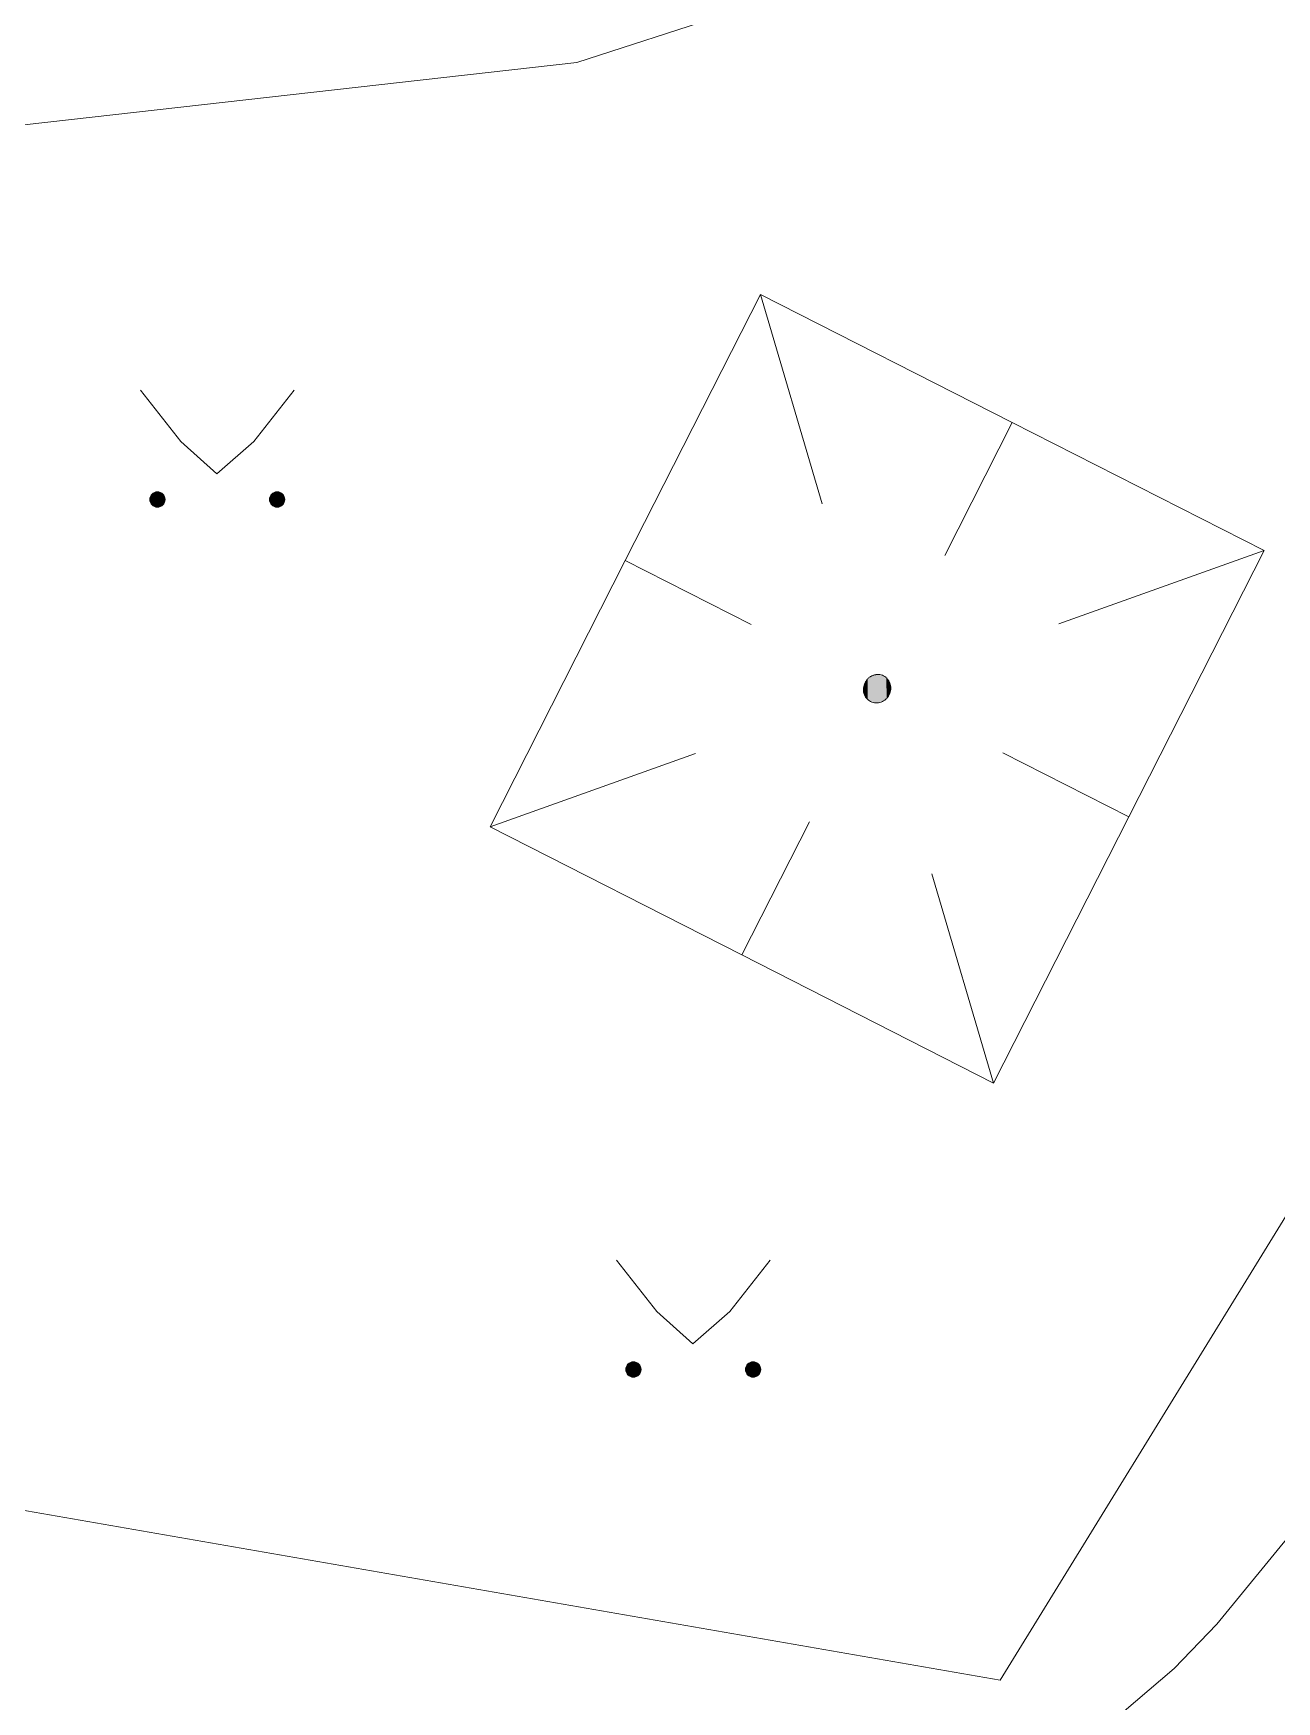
# Model space of a CAD drawing. Extents: x 1000 to 4000, y -5000 to -1000.
# Drawn here: x 1570.06 to 1585.86, y -4606.14 to -4584.94 of the extents above; entities that cross this region are included whole.
import ezdxf

# ---------------------------------------------------------------- set-up
doc = ezdxf.new("R2010")
doc.units = 0
doc.header["$MEASUREMENT"] = 0
for name, color, linetype in [('СЛОЙ_11', 7, 'CONTINUOUS'), ('СЛОЙ_24', 7, 'CONTINUOUS'), ('СЛОЙ_41', 7, 'CONTINUOUS'), ('СЛОЙ_50', 7, 'CONTINUOUS'), ('СЛОЙ_7', 7, 'CONTINUOUS')]:
    doc.layers.add(name, color=color, linetype=linetype)

msp = doc.modelspace()

# ---------------------------------------------------------------- linework, layer by layer
at = {"layer": 'СЛОЙ_11', "color": 253, "linetype": 'Continuous', "lineweight": 0}
for points in [[(1582.345, -4605.868), (1609.258, -4562.168)], [(1564.999, -4602.85), (1582.345, -4605.868)]]:
    msp.add_lwpolyline(points, dxfattribs=at)
at = {"layer": 'СЛОЙ_24', "color": 253, "linetype": 'Continuous', "lineweight": 0}
msp.add_lwpolyline([(1540.448, -4595.008), (1544.02, -4596.815), (1549.197, -4589.187), (1556.822, -4586.838), (1566.294, -4586.517), (1576.968, -4585.313), (1588.124, -4581.7), (1590.372, -4580.175), (1592.378, -4577.846), (1592.539, -4575.999), (1591.289, -4572.94), (1577.771, -4553.075)], dxfattribs=at)
at = {"layer": 'СЛОЙ_41', "color": 253, "linetype": 'Continuous', "lineweight": 0}
for p, q in [((1571.423, -4589.478), (1571.933, -4590.128)), ((1573.373, -4589.478), (1572.863, -4590.128)), ((1571.933, -4590.128), (1572.393, -4590.538)), ((1572.863, -4590.128), (1572.393, -4590.538)), ((1577.472, -4600.532), (1577.982, -4601.182)), ((1579.422, -4600.532), (1578.912, -4601.182)), ((1577.982, -4601.182), (1578.442, -4601.592)), ((1578.912, -4601.182), (1578.442, -4601.592))]:
    msp.add_line(p, q, dxfattribs=at)
for centre in [(1571.637, -4590.866), (1573.158, -4590.866), (1577.686, -4601.92), (1579.207, -4601.92)]:
    msp.add_circle(centre, 0.0976, dxfattribs=at)
for points in [[(1571.541, -4590.885), (1571.539, -4590.866), (1571.541, -4590.847)], [(1571.546, -4590.903), (1571.541, -4590.847), (1571.546, -4590.829)], [(1571.541, -4590.885), (1571.541, -4590.847), (1571.546, -4590.903)], [(1571.555, -4590.92), (1571.546, -4590.829), (1571.555, -4590.812)], [(1571.546, -4590.903), (1571.546, -4590.829), (1571.555, -4590.92)], [(1571.568, -4590.935), (1571.555, -4590.812), (1571.568, -4590.797)], [(1571.555, -4590.92), (1571.555, -4590.812), (1571.568, -4590.935)], [(1571.582, -4590.947), (1571.568, -4590.797), (1571.582, -4590.785)], [(1571.568, -4590.935), (1571.568, -4590.797), (1571.582, -4590.947)], [(1571.599, -4590.956), (1571.582, -4590.785), (1571.599, -4590.776)], [(1571.582, -4590.947), (1571.582, -4590.785), (1571.599, -4590.956)], [(1571.618, -4590.962), (1571.599, -4590.776), (1571.618, -4590.77)], [(1571.599, -4590.956), (1571.599, -4590.776), (1571.618, -4590.962)], [(1571.637, -4590.964), (1571.618, -4590.77), (1571.637, -4590.768)], [(1571.618, -4590.962), (1571.618, -4590.77), (1571.637, -4590.964)], [(1573.062, -4590.885), (1573.06, -4590.866), (1573.062, -4590.847)], [(1573.067, -4590.903), (1573.062, -4590.847), (1573.067, -4590.829)], [(1573.062, -4590.885), (1573.062, -4590.847), (1573.067, -4590.903)], [(1573.076, -4590.92), (1573.067, -4590.829), (1573.076, -4590.812)], [(1573.067, -4590.903), (1573.067, -4590.829), (1573.076, -4590.92)], [(1573.089, -4590.935), (1573.076, -4590.812), (1573.089, -4590.797)], [(1573.076, -4590.92), (1573.076, -4590.812), (1573.089, -4590.935)], [(1573.103, -4590.947), (1573.089, -4590.797), (1573.103, -4590.785)], [(1573.089, -4590.935), (1573.089, -4590.797), (1573.103, -4590.947)], [(1573.12, -4590.956), (1573.103, -4590.785), (1573.12, -4590.776)], [(1573.103, -4590.947), (1573.103, -4590.785), (1573.12, -4590.956)], [(1573.139, -4590.962), (1573.12, -4590.776), (1573.139, -4590.77)], [(1573.12, -4590.956), (1573.12, -4590.776), (1573.139, -4590.962)], [(1573.158, -4590.964), (1573.139, -4590.77), (1573.158, -4590.768)], [(1573.139, -4590.962), (1573.139, -4590.77), (1573.158, -4590.964)], [(1577.59, -4601.939), (1577.588, -4601.92), (1577.59, -4601.901)], [(1577.595, -4601.957), (1577.59, -4601.901), (1577.595, -4601.883)], [(1577.59, -4601.939), (1577.59, -4601.901), (1577.595, -4601.957)], [(1577.604, -4601.974), (1577.595, -4601.883), (1577.604, -4601.866)], [(1577.595, -4601.957), (1577.595, -4601.883), (1577.604, -4601.974)], [(1577.617, -4601.989), (1577.604, -4601.866), (1577.617, -4601.851)], [(1577.604, -4601.974), (1577.604, -4601.866), (1577.617, -4601.989)], [(1577.631, -4602.001), (1577.617, -4601.851), (1577.631, -4601.839)], [(1577.617, -4601.989), (1577.617, -4601.851), (1577.631, -4602.001)], [(1577.648, -4602.01), (1577.631, -4601.839), (1577.648, -4601.83)], [(1577.631, -4602.001), (1577.631, -4601.839), (1577.648, -4602.01)], [(1577.667, -4602.016), (1577.648, -4601.83), (1577.667, -4601.824)], [(1577.648, -4602.01), (1577.648, -4601.83), (1577.667, -4602.016)], [(1577.686, -4602.018), (1577.667, -4601.824), (1577.686, -4601.822)], [(1577.667, -4602.016), (1577.667, -4601.824), (1577.686, -4602.018)], [(1579.111, -4601.939), (1579.109, -4601.92), (1579.111, -4601.901)], [(1579.116, -4601.957), (1579.111, -4601.901), (1579.116, -4601.883)], [(1579.111, -4601.939), (1579.111, -4601.901), (1579.116, -4601.957)], [(1579.125, -4601.974), (1579.116, -4601.883), (1579.125, -4601.866)], [(1579.116, -4601.957), (1579.116, -4601.883), (1579.125, -4601.974)], [(1579.138, -4601.989), (1579.125, -4601.866), (1579.138, -4601.851)], [(1579.125, -4601.974), (1579.125, -4601.866), (1579.138, -4601.989)], [(1579.152, -4602.001), (1579.138, -4601.851), (1579.152, -4601.839)], [(1579.138, -4601.989), (1579.138, -4601.851), (1579.152, -4602.001)], [(1579.169, -4602.01), (1579.152, -4601.839), (1579.169, -4601.83)], [(1579.152, -4602.001), (1579.152, -4601.839), (1579.169, -4602.01)], [(1579.188, -4602.016), (1579.169, -4601.83), (1579.188, -4601.824)], [(1579.169, -4602.01), (1579.169, -4601.83), (1579.188, -4602.016)], [(1579.207, -4602.018), (1579.188, -4601.824), (1579.207, -4601.822)], [(1579.188, -4602.016), (1579.188, -4601.824), (1579.207, -4602.018)]]:
    msp.add_solid(points, dxfattribs=at)
at = {"layer": 'СЛОЙ_41', "color": 253, "linetype": 'Continuous', "lineweight": 0, "extrusion": (0, 0, -1)}
for points in [[(-1571.637, -4590.964), (-1571.637, -4590.768), (-1571.656, -4590.962)], [(-1571.656, -4590.962), (-1571.637, -4590.768), (-1571.656, -4590.77)], [(-1571.656, -4590.962), (-1571.656, -4590.77), (-1571.674, -4590.956)], [(-1571.674, -4590.956), (-1571.656, -4590.77), (-1571.674, -4590.776)], [(-1571.674, -4590.956), (-1571.674, -4590.776), (-1571.691, -4590.947)], [(-1571.691, -4590.947), (-1571.674, -4590.776), (-1571.691, -4590.785)], [(-1571.691, -4590.947), (-1571.691, -4590.785), (-1571.706, -4590.935)], [(-1571.706, -4590.935), (-1571.691, -4590.785), (-1571.706, -4590.797)], [(-1571.706, -4590.935), (-1571.706, -4590.797), (-1571.718, -4590.92)], [(-1571.718, -4590.92), (-1571.706, -4590.797), (-1571.718, -4590.812)], [(-1571.718, -4590.92), (-1571.718, -4590.812), (-1571.727, -4590.903)], [(-1571.727, -4590.903), (-1571.718, -4590.812), (-1571.727, -4590.829)], [(-1571.727, -4590.903), (-1571.727, -4590.829), (-1571.732, -4590.885)], [(-1571.732, -4590.885), (-1571.727, -4590.829), (-1571.732, -4590.847)], [(-1571.732, -4590.885), (-1571.732, -4590.847), (-1571.734, -4590.866)], [(-1573.158, -4590.964), (-1573.158, -4590.768), (-1573.177, -4590.962)], [(-1573.177, -4590.962), (-1573.158, -4590.768), (-1573.177, -4590.77)], [(-1573.177, -4590.962), (-1573.177, -4590.77), (-1573.195, -4590.956)], [(-1573.195, -4590.956), (-1573.177, -4590.77), (-1573.195, -4590.776)], [(-1573.195, -4590.956), (-1573.195, -4590.776), (-1573.212, -4590.947)], [(-1573.212, -4590.947), (-1573.195, -4590.776), (-1573.212, -4590.785)], [(-1573.212, -4590.947), (-1573.212, -4590.785), (-1573.227, -4590.935)], [(-1573.227, -4590.935), (-1573.212, -4590.785), (-1573.227, -4590.797)], [(-1573.227, -4590.935), (-1573.227, -4590.797), (-1573.239, -4590.92)], [(-1573.239, -4590.92), (-1573.227, -4590.797), (-1573.239, -4590.812)], [(-1573.239, -4590.92), (-1573.239, -4590.812), (-1573.248, -4590.903)], [(-1573.248, -4590.903), (-1573.239, -4590.812), (-1573.248, -4590.829)], [(-1573.248, -4590.903), (-1573.248, -4590.829), (-1573.253, -4590.885)], [(-1573.253, -4590.885), (-1573.248, -4590.829), (-1573.253, -4590.847)], [(-1573.253, -4590.885), (-1573.253, -4590.847), (-1573.255, -4590.866)], [(-1577.686, -4602.018), (-1577.686, -4601.822), (-1577.705, -4602.016)], [(-1577.705, -4602.016), (-1577.686, -4601.822), (-1577.705, -4601.824)], [(-1577.705, -4602.016), (-1577.705, -4601.824), (-1577.723, -4602.01)], [(-1577.723, -4602.01), (-1577.705, -4601.824), (-1577.723, -4601.83)], [(-1577.723, -4602.01), (-1577.723, -4601.83), (-1577.74, -4602.001)], [(-1577.74, -4602.001), (-1577.723, -4601.83), (-1577.74, -4601.839)], [(-1577.74, -4602.001), (-1577.74, -4601.839), (-1577.755, -4601.989)], [(-1577.755, -4601.989), (-1577.74, -4601.839), (-1577.755, -4601.851)], [(-1577.755, -4601.989), (-1577.755, -4601.851), (-1577.767, -4601.974)], [(-1577.767, -4601.974), (-1577.755, -4601.851), (-1577.767, -4601.866)], [(-1577.767, -4601.974), (-1577.767, -4601.866), (-1577.776, -4601.957)], [(-1577.776, -4601.957), (-1577.767, -4601.866), (-1577.776, -4601.883)], [(-1577.776, -4601.957), (-1577.776, -4601.883), (-1577.781, -4601.939)], [(-1577.781, -4601.939), (-1577.776, -4601.883), (-1577.781, -4601.901)], [(-1577.781, -4601.939), (-1577.781, -4601.901), (-1577.783, -4601.92)], [(-1579.207, -4602.018), (-1579.207, -4601.822), (-1579.226, -4602.016)], [(-1579.226, -4602.016), (-1579.207, -4601.822), (-1579.226, -4601.824)], [(-1579.226, -4602.016), (-1579.226, -4601.824), (-1579.244, -4602.01)], [(-1579.244, -4602.01), (-1579.226, -4601.824), (-1579.244, -4601.83)], [(-1579.244, -4602.01), (-1579.244, -4601.83), (-1579.261, -4602.001)], [(-1579.261, -4602.001), (-1579.244, -4601.83), (-1579.261, -4601.839)], [(-1579.261, -4602.001), (-1579.261, -4601.839), (-1579.276, -4601.989)], [(-1579.276, -4601.989), (-1579.261, -4601.839), (-1579.276, -4601.851)], [(-1579.276, -4601.989), (-1579.276, -4601.851), (-1579.288, -4601.974)], [(-1579.288, -4601.974), (-1579.276, -4601.851), (-1579.288, -4601.866)], [(-1579.288, -4601.974), (-1579.288, -4601.866), (-1579.297, -4601.957)], [(-1579.297, -4601.957), (-1579.288, -4601.866), (-1579.297, -4601.883)], [(-1579.297, -4601.957), (-1579.297, -4601.883), (-1579.302, -4601.939)], [(-1579.302, -4601.939), (-1579.297, -4601.883), (-1579.302, -4601.901)], [(-1579.302, -4601.939), (-1579.302, -4601.901), (-1579.304, -4601.92)]]:
    msp.add_solid(points, dxfattribs=at)
at = {"layer": 'СЛОЙ_50', "color": 253, "linetype": 'Continuous', "lineweight": 0}
msp.add_lwpolyline([(1594.054, -4591.483), (1590.621, -4596.9), (1588.848, -4599.733), (1587.068, -4602.565), (1586.118, -4603.914), (1585.1, -4605.154), (1584.56, -4605.719), (1583.403, -4606.706), (1582.782, -4607.116), (1581.79, -4607.61), (1580.727, -4607.95), (1579.982, -4608.103), (1578.429, -4608.285), (1576.823, -4608.366), (1574.67, -4608.465), (1573.615, -4608.566), (1572.092, -4608.851), (1571.368, -4609.077), (1570.659, -4609.376), (1569.328, -4610.166), (1568.096, -4611.173), (1567.317, -4611.94), (1566.694, -4612.652)], dxfattribs=at)
at = {"layer": 'СЛОЙ_7', "color": 253, "linetype": 'Continuous', "lineweight": 0}
for p, q in [((1579.301, -4588.261), (1577.582, -4591.643)), ((1579.301, -4588.261), (1580.087, -4590.919)), ((1579.301, -4588.261), (1582.501, -4589.888)), ((1582.501, -4589.888), (1581.643, -4591.579)), ((1582.501, -4589.888), (1585.703, -4591.516)), ((1585.703, -4591.516), (1583.092, -4592.447)), ((1585.703, -4591.516), (1583.984, -4594.898)), ((1577.582, -4591.643), (1575.864, -4595.025)), ((1577.582, -4591.643), (1579.182, -4592.456)), ((1580.866, -4593.107), (1580.866, -4593.107)), ((1575.864, -4595.025), (1578.473, -4594.094)), ((1583.984, -4594.898), (1582.383, -4594.083)), ((1579.064, -4596.653), (1579.924, -4594.961)), ((1583.984, -4594.898), (1582.264, -4598.28)), ((1575.864, -4595.025), (1579.064, -4596.653)), ((1582.264, -4598.28), (1581.478, -4595.622)), ((1579.064, -4596.653), (1582.264, -4598.28))]:
    msp.add_line(p, q, dxfattribs=at)
for centre, radius, start, end in [((1580.799, -4593.278), 0.19, 163.6972, 174.4424), ((1580.795, -4593.278), 0.186, 174.4341, 185.3366), ((1580.801, -4593.279), 0.192, 153.0453, 163.7073), ((1580.801, -4593.279), 0.192, 142.394, 153.0559), ((1580.799, -4593.278), 0.19, 131.6588, 142.4041), ((1580.796, -4593.274), 0.186, 120.7647, 131.6671), ((1580.794, -4593.27), 0.181, 109.655, 120.77), ((1580.792, -4593.265), 0.175, 98.3019, 109.6563), ((1580.791, -4593.259), 0.17, 86.7135, 98.2983), ((1580.791, -4593.255), 0.166, 74.9378, 86.7052), ((1580.792, -4593.253), 0.164, 63.0572, 74.9259), ((1580.792, -4593.253), 0.164, 51.1753, 63.0441), ((1580.79, -4593.255), 0.166, 39.396, 51.1635), ((1580.787, -4593.258), 0.17, 27.8029, 39.3877), ((1580.783, -4593.26), 0.175, 16.445, 27.7994), ((1580.777, -4593.262), 0.181, 5.3313, 16.4463), ((1580.768, -4593.262), 0.19, 343.6972, 354.4424), ((1580.772, -4593.262), 0.186, 354.4341, 5.3366), ((1580.789, -4593.279), 0.181, 185.3313, 196.4463), ((1580.784, -4593.28), 0.175, 196.445, 207.7994), ((1580.779, -4593.283), 0.17, 207.8029, 219.3877), ((1580.776, -4593.285), 0.166, 219.396, 231.1635), ((1580.775, -4593.287), 0.164, 231.1753, 243.0441), ((1580.775, -4593.287), 0.164, 243.0572, 254.9259), ((1580.775, -4593.285), 0.166, 254.9378, 266.7052), ((1580.775, -4593.281), 0.17, 266.7135, 278.2983), ((1580.775, -4593.276), 0.175, 278.3019, 289.6563), ((1580.773, -4593.27), 0.181, 289.655, 300.77), ((1580.77, -4593.266), 0.186, 300.7647, 311.6671), ((1580.767, -4593.263), 0.19, 311.6588, 322.4041), ((1580.766, -4593.261), 0.192, 322.394, 333.0559), ((1580.766, -4593.261), 0.192, 333.0453, 343.7073)]:
    msp.add_arc(centre, radius, start, end, dxfattribs=at)
for points in [[(1580.61, -4593.297), (1580.609, -4593.261), (1580.61, -4593.259)], [(1580.609, -4593.295), (1580.609, -4593.264), (1580.609, -4593.261)], [(1580.609, -4593.295), (1580.609, -4593.261), (1580.61, -4593.297)], [(1580.609, -4593.293), (1580.609, -4593.265), (1580.609, -4593.264)], [(1580.609, -4593.293), (1580.609, -4593.264), (1580.609, -4593.295)], [(1580.609, -4593.29), (1580.609, -4593.268), (1580.609, -4593.265)], [(1580.609, -4593.29), (1580.609, -4593.265), (1580.609, -4593.293)], [(1580.609, -4593.288), (1580.609, -4593.27), (1580.609, -4593.268)], [(1580.609, -4593.288), (1580.609, -4593.268), (1580.609, -4593.29)], [(1580.609, -4593.286), (1580.609, -4593.273), (1580.609, -4593.27)], [(1580.609, -4593.286), (1580.609, -4593.27), (1580.609, -4593.288)], [(1580.609, -4593.284), (1580.609, -4593.274), (1580.609, -4593.273)], [(1580.609, -4593.284), (1580.609, -4593.273), (1580.609, -4593.286)], [(1580.609, -4593.281), (1580.609, -4593.279), (1580.609, -4593.274)], [(1580.609, -4593.281), (1580.609, -4593.274), (1580.609, -4593.284)], [(1580.611, -4593.306), (1580.61, -4593.252), (1580.611, -4593.25)], [(1580.61, -4593.304), (1580.61, -4593.254), (1580.61, -4593.252)], [(1580.61, -4593.304), (1580.61, -4593.252), (1580.611, -4593.306)], [(1580.61, -4593.302), (1580.61, -4593.256), (1580.61, -4593.254)], [(1580.61, -4593.302), (1580.61, -4593.254), (1580.61, -4593.304)], [(1580.61, -4593.3), (1580.61, -4593.259), (1580.61, -4593.256)], [(1580.61, -4593.3), (1580.61, -4593.256), (1580.61, -4593.302)], [(1580.61, -4593.297), (1580.61, -4593.259), (1580.61, -4593.3)], [(1580.612, -4593.313), (1580.611, -4593.245), (1580.612, -4593.243)], [(1580.611, -4593.311), (1580.611, -4593.247), (1580.611, -4593.245)], [(1580.611, -4593.311), (1580.611, -4593.245), (1580.612, -4593.313)], [(1580.611, -4593.309), (1580.611, -4593.25), (1580.611, -4593.247)], [(1580.611, -4593.309), (1580.611, -4593.247), (1580.611, -4593.311)], [(1580.611, -4593.306), (1580.611, -4593.25), (1580.611, -4593.309)], [(1580.613, -4593.317), (1580.612, -4593.241), (1580.613, -4593.238)], [(1580.612, -4593.315), (1580.612, -4593.243), (1580.612, -4593.241)], [(1580.612, -4593.315), (1580.612, -4593.241), (1580.613, -4593.317)], [(1580.612, -4593.313), (1580.612, -4593.243), (1580.612, -4593.315)], [(1580.614, -4593.322), (1580.613, -4593.236), (1580.614, -4593.234)], [(1580.613, -4593.319), (1580.613, -4593.238), (1580.613, -4593.236)], [(1580.613, -4593.319), (1580.613, -4593.236), (1580.614, -4593.322)], [(1580.613, -4593.317), (1580.613, -4593.238), (1580.613, -4593.319)], [(1580.615, -4593.326), (1580.614, -4593.232), (1580.615, -4593.229)], [(1580.614, -4593.324), (1580.614, -4593.234), (1580.614, -4593.232)], [(1580.614, -4593.324), (1580.614, -4593.232), (1580.615, -4593.326)], [(1580.614, -4593.322), (1580.614, -4593.234), (1580.614, -4593.324)], [(1580.616, -4593.33), (1580.615, -4593.227), (1580.616, -4593.225)], [(1580.615, -4593.328), (1580.615, -4593.229), (1580.615, -4593.227)], [(1580.615, -4593.328), (1580.615, -4593.227), (1580.616, -4593.33)], [(1580.615, -4593.326), (1580.615, -4593.229), (1580.615, -4593.328)], [(1580.617, -4593.332), (1580.616, -4593.225), (1580.617, -4593.223)], [(1580.616, -4593.33), (1580.616, -4593.225), (1580.617, -4593.332)], [(1580.618, -4593.335), (1580.617, -4593.223), (1580.618, -4593.221)], [(1580.617, -4593.332), (1580.617, -4593.223), (1580.618, -4593.335)], [(1580.619, -4593.339), (1580.618, -4593.219), (1580.619, -4593.216)], [(1580.618, -4593.337), (1580.618, -4593.221), (1580.618, -4593.219)], [(1580.618, -4593.337), (1580.618, -4593.219), (1580.619, -4593.339)], [(1580.618, -4593.335), (1580.618, -4593.221), (1580.618, -4593.337)], [(1580.62, -4593.341), (1580.619, -4593.216), (1580.62, -4593.214)], [(1580.619, -4593.339), (1580.619, -4593.216), (1580.62, -4593.341)], [(1580.621, -4593.343), (1580.62, -4593.214), (1580.621, -4593.212)], [(1580.62, -4593.341), (1580.62, -4593.214), (1580.621, -4593.343)], [(1580.622, -4593.347), (1580.621, -4593.21), (1580.622, -4593.208)], [(1580.621, -4593.345), (1580.621, -4593.212), (1580.621, -4593.21)], [(1580.621, -4593.345), (1580.621, -4593.21), (1580.622, -4593.347)], [(1580.621, -4593.343), (1580.621, -4593.212), (1580.621, -4593.345)], [(1580.623, -4593.349), (1580.622, -4593.208), (1580.623, -4593.206)], [(1580.622, -4593.347), (1580.622, -4593.208), (1580.623, -4593.349)], [(1580.624, -4593.351), (1580.623, -4593.206), (1580.624, -4593.203)], [(1580.623, -4593.349), (1580.623, -4593.206), (1580.624, -4593.351)], [(1580.625, -4593.353), (1580.624, -4593.203), (1580.625, -4593.201)], [(1580.624, -4593.351), (1580.624, -4593.203), (1580.625, -4593.353)], [(1580.626, -4593.355), (1580.625, -4593.201), (1580.626, -4593.199)], [(1580.625, -4593.353), (1580.625, -4593.201), (1580.626, -4593.355)], [(1580.627, -4593.357), (1580.626, -4593.199), (1580.627, -4593.197)], [(1580.626, -4593.355), (1580.626, -4593.199), (1580.627, -4593.357)], [(1580.628, -4593.359), (1580.627, -4593.197), (1580.628, -4593.195)], [(1580.627, -4593.357), (1580.627, -4593.197), (1580.628, -4593.359)], [(1580.629, -4593.361), (1580.628, -4593.195), (1580.629, -4593.193)], [(1580.628, -4593.359), (1580.628, -4593.195), (1580.629, -4593.361)], [(1580.63, -4593.363), (1580.629, -4593.193), (1580.63, -4593.191)], [(1580.629, -4593.361), (1580.629, -4593.193), (1580.63, -4593.363)], [(1580.631, -4593.365), (1580.63, -4593.191), (1580.631, -4593.189)], [(1580.63, -4593.363), (1580.63, -4593.191), (1580.631, -4593.365)], [(1580.632, -4593.367), (1580.631, -4593.189), (1580.632, -4593.187)], [(1580.631, -4593.365), (1580.631, -4593.189), (1580.632, -4593.367)], [(1580.633, -4593.369), (1580.632, -4593.187), (1580.633, -4593.185)], [(1580.632, -4593.367), (1580.632, -4593.187), (1580.633, -4593.369)], [(1580.634, -4593.371), (1580.633, -4593.185), (1580.634, -4593.183)], [(1580.633, -4593.369), (1580.633, -4593.185), (1580.634, -4593.371)], [(1580.635, -4593.373), (1580.634, -4593.183), (1580.635, -4593.181)], [(1580.634, -4593.371), (1580.634, -4593.183), (1580.635, -4593.373)], [(1580.637, -4593.375), (1580.635, -4593.181), (1580.637, -4593.179)], [(1580.635, -4593.373), (1580.635, -4593.181), (1580.637, -4593.375)], [(1580.638, -4593.376), (1580.637, -4593.179), (1580.638, -4593.177)], [(1580.637, -4593.375), (1580.637, -4593.179), (1580.638, -4593.376)], [(1580.639, -4593.378), (1580.638, -4593.177), (1580.639, -4593.175)], [(1580.638, -4593.376), (1580.638, -4593.177), (1580.639, -4593.378)], [(1580.64, -4593.38), (1580.639, -4593.175), (1580.64, -4593.173)], [(1580.639, -4593.378), (1580.639, -4593.175), (1580.64, -4593.38)], [(1580.642, -4593.382), (1580.64, -4593.173), (1580.642, -4593.171)], [(1580.64, -4593.38), (1580.64, -4593.173), (1580.642, -4593.382)], [(1580.643, -4593.384), (1580.642, -4593.171), (1580.643, -4593.169)], [(1580.642, -4593.382), (1580.642, -4593.171), (1580.643, -4593.384)], [(1580.644, -4593.386), (1580.643, -4593.169), (1580.644, -4593.167)], [(1580.643, -4593.384), (1580.643, -4593.169), (1580.644, -4593.386)], [(1580.645, -4593.387), (1580.644, -4593.167), (1580.645, -4593.166)], [(1580.644, -4593.386), (1580.644, -4593.167), (1580.645, -4593.387)], [(1580.647, -4593.389), (1580.645, -4593.166), (1580.647, -4593.164)], [(1580.645, -4593.387), (1580.645, -4593.166), (1580.647, -4593.389)], [(1580.648, -4593.391), (1580.647, -4593.164), (1580.648, -4593.162)], [(1580.647, -4593.389), (1580.647, -4593.164), (1580.648, -4593.391)], [(1580.65, -4593.392), (1580.648, -4593.162), (1580.65, -4593.16)], [(1580.648, -4593.391), (1580.648, -4593.162), (1580.65, -4593.392)], [(1580.651, -4593.394), (1580.65, -4593.16), (1580.651, -4593.158)], [(1580.65, -4593.392), (1580.65, -4593.16), (1580.651, -4593.394)], [(1580.653, -4593.396), (1580.651, -4593.158), (1580.653, -4593.156)], [(1580.651, -4593.394), (1580.651, -4593.158), (1580.653, -4593.396)], [(1580.654, -4593.397), (1580.653, -4593.156), (1580.654, -4593.155)], [(1580.653, -4593.396), (1580.653, -4593.156), (1580.654, -4593.397)], [(1580.656, -4593.399), (1580.654, -4593.155), (1580.656, -4593.153)], [(1580.654, -4593.397), (1580.654, -4593.155), (1580.656, -4593.399)], [(1580.657, -4593.4), (1580.656, -4593.153), (1580.657, -4593.151)], [(1580.656, -4593.399), (1580.656, -4593.153), (1580.657, -4593.4)], [(1580.659, -4593.402), (1580.657, -4593.151), (1580.659, -4593.149)], [(1580.657, -4593.4), (1580.657, -4593.151), (1580.659, -4593.402)], [(1580.66, -4593.403), (1580.659, -4593.149), (1580.66, -4593.148)], [(1580.659, -4593.402), (1580.659, -4593.149), (1580.66, -4593.403)], [(1580.662, -4593.405), (1580.66, -4593.148), (1580.662, -4593.146)], [(1580.66, -4593.403), (1580.66, -4593.148), (1580.662, -4593.405)], [(1580.663, -4593.406), (1580.662, -4593.146), (1580.663, -4593.145)], [(1580.662, -4593.405), (1580.662, -4593.146), (1580.663, -4593.406)], [(1580.665, -4593.408), (1580.663, -4593.145), (1580.665, -4593.143)], [(1580.663, -4593.406), (1580.663, -4593.145), (1580.665, -4593.408)], [(1580.666, -4593.409), (1580.665, -4593.143), (1580.666, -4593.141)], [(1580.665, -4593.408), (1580.665, -4593.143), (1580.666, -4593.409)], [(1580.668, -4593.411), (1580.666, -4593.141), (1580.668, -4593.14)], [(1580.666, -4593.409), (1580.666, -4593.141), (1580.668, -4593.411)], [(1580.67, -4593.412), (1580.668, -4593.14), (1580.67, -4593.138)], [(1580.668, -4593.411), (1580.668, -4593.14), (1580.67, -4593.412)], [(1580.672, -4593.414), (1580.67, -4593.138), (1580.672, -4593.137)], [(1580.67, -4593.412), (1580.67, -4593.138), (1580.672, -4593.414)], [(1580.673, -4593.415), (1580.672, -4593.137), (1580.673, -4593.135)], [(1580.672, -4593.414), (1580.672, -4593.137), (1580.673, -4593.415)], [(1580.675, -4593.417), (1580.673, -4593.135), (1580.675, -4593.133)], [(1580.673, -4593.415), (1580.673, -4593.135), (1580.675, -4593.417)], [(1580.677, -4593.418), (1580.675, -4593.133), (1580.677, -4593.132)], [(1580.675, -4593.417), (1580.675, -4593.133), (1580.677, -4593.418)], [(1580.679, -4593.419), (1580.677, -4593.132), (1580.679, -4593.131)], [(1580.677, -4593.418), (1580.677, -4593.132), (1580.679, -4593.419)], [(1580.68, -4593.42), (1580.679, -4593.131), (1580.68, -4593.129)], [(1580.679, -4593.419), (1580.679, -4593.131), (1580.68, -4593.42)], [(1580.682, -4593.422), (1580.68, -4593.129), (1580.682, -4593.128)], [(1580.68, -4593.42), (1580.68, -4593.129), (1580.682, -4593.422)], [(1580.684, -4593.423), (1580.682, -4593.128), (1580.684, -4593.127)], [(1580.682, -4593.422), (1580.682, -4593.128), (1580.684, -4593.423)], [(1580.686, -4593.424), (1580.684, -4593.127), (1580.686, -4593.125)], [(1580.684, -4593.423), (1580.684, -4593.127), (1580.686, -4593.424)], [(1580.687, -4593.425), (1580.686, -4593.125), (1580.687, -4593.124)], [(1580.686, -4593.424), (1580.686, -4593.125), (1580.687, -4593.425)], [(1580.689, -4593.426), (1580.687, -4593.124), (1580.689, -4593.122)], [(1580.687, -4593.425), (1580.687, -4593.124), (1580.689, -4593.426)], [(1580.691, -4593.427), (1580.689, -4593.122), (1580.691, -4593.121)], [(1580.689, -4593.426), (1580.689, -4593.122), (1580.691, -4593.427)], [(1580.693, -4593.429), (1580.691, -4593.121), (1580.693, -4593.12)], [(1580.691, -4593.427), (1580.691, -4593.121), (1580.693, -4593.429)], [(1580.695, -4593.43), (1580.693, -4593.12), (1580.695, -4593.119)], [(1580.693, -4593.429), (1580.693, -4593.12), (1580.695, -4593.43)], [(1580.697, -4593.431), (1580.695, -4593.119), (1580.697, -4593.117)], [(1580.695, -4593.43), (1580.695, -4593.119), (1580.697, -4593.431)], [(1580.699, -4593.432), (1580.697, -4593.117), (1580.699, -4593.116)], [(1580.697, -4593.431), (1580.697, -4593.117), (1580.699, -4593.432)], [(1580.701, -4593.433), (1580.699, -4593.116), (1580.701, -4593.115)], [(1580.699, -4593.432), (1580.699, -4593.116), (1580.701, -4593.433)], [(1580.703, -4593.434), (1580.701, -4593.115), (1580.703, -4593.114)], [(1580.701, -4593.433), (1580.701, -4593.115), (1580.703, -4593.434)], [(1580.705, -4593.435), (1580.703, -4593.114), (1580.705, -4593.113)], [(1580.703, -4593.434), (1580.703, -4593.114), (1580.705, -4593.435)], [(1580.706, -4593.435), (1580.705, -4593.113), (1580.706, -4593.112)], [(1580.705, -4593.435), (1580.705, -4593.113), (1580.706, -4593.435)], [(1580.709, -4593.436), (1580.706, -4593.112), (1580.709, -4593.11)], [(1580.706, -4593.435), (1580.706, -4593.112), (1580.709, -4593.436)], [(1580.709, -4593.436), (1580.709, -4593.11), (1580.71, -4593.437)], [(1580.71, -4593.437), (1580.709, -4593.11), (1580.71, -4593.11)], [(1580.713, -4593.438), (1580.71, -4593.11), (1580.713, -4593.108)], [(1580.71, -4593.437), (1580.71, -4593.11), (1580.713, -4593.438)], [(1580.713, -4593.438), (1580.713, -4593.108), (1580.714, -4593.439)], [(1580.714, -4593.439), (1580.713, -4593.108), (1580.714, -4593.108)], [(1580.717, -4593.44), (1580.714, -4593.108), (1580.717, -4593.106)], [(1580.714, -4593.439), (1580.714, -4593.108), (1580.717, -4593.44)], [(1580.717, -4593.44), (1580.717, -4593.106), (1580.719, -4593.44)], [(1580.719, -4593.44), (1580.717, -4593.106), (1580.719, -4593.106)], [(1580.721, -4593.441), (1580.719, -4593.106), (1580.721, -4593.105)], [(1580.719, -4593.44), (1580.719, -4593.106), (1580.721, -4593.441)], [(1580.723, -4593.442), (1580.721, -4593.105), (1580.723, -4593.104)], [(1580.721, -4593.441), (1580.721, -4593.105), (1580.723, -4593.442)], [(1580.725, -4593.443), (1580.723, -4593.104), (1580.725, -4593.103)], [(1580.723, -4593.442), (1580.723, -4593.104), (1580.725, -4593.443)], [(1580.727, -4593.443), (1580.725, -4593.103), (1580.727, -4593.102)], [(1580.725, -4593.443), (1580.725, -4593.103), (1580.727, -4593.443)], [(1580.729, -4593.444), (1580.727, -4593.102), (1580.729, -4593.101)], [(1580.727, -4593.443), (1580.727, -4593.102), (1580.729, -4593.444)], [(1580.731, -4593.444), (1580.729, -4593.101), (1580.731, -4593.1)], [(1580.729, -4593.444), (1580.729, -4593.101), (1580.731, -4593.444)], [(1580.731, -4593.444), (1580.731, -4593.1), (1580.733, -4593.445)], [(1580.733, -4593.445), (1580.731, -4593.1), (1580.733, -4593.1)], [(1580.735, -4593.446), (1580.733, -4593.1), (1580.735, -4593.099)], [(1580.733, -4593.445), (1580.733, -4593.1), (1580.735, -4593.446)], [(1580.738, -4593.446), (1580.735, -4593.099), (1580.738, -4593.098)], [(1580.735, -4593.446), (1580.735, -4593.099), (1580.738, -4593.446)], [(1580.738, -4593.446), (1580.738, -4593.098), (1580.739, -4593.447)], [(1580.739, -4593.447), (1580.738, -4593.098), (1580.739, -4593.098)], [(1580.742, -4593.447), (1580.739, -4593.098), (1580.742, -4593.097)], [(1580.739, -4593.447), (1580.739, -4593.098), (1580.742, -4593.447)], [(1580.744, -4593.447), (1580.742, -4593.097), (1580.744, -4593.096)], [(1580.742, -4593.447), (1580.742, -4593.097), (1580.744, -4593.447)], [(1580.744, -4593.447), (1580.744, -4593.096), (1580.746, -4593.448)], [(1580.746, -4593.448), (1580.744, -4593.096), (1580.746, -4593.096)], [(1580.748, -4593.448), (1580.746, -4593.096), (1580.748, -4593.095)], [(1580.746, -4593.448), (1580.746, -4593.096), (1580.748, -4593.448)], [(1580.748, -4593.448), (1580.748, -4593.095), (1580.751, -4593.449)], [(1580.751, -4593.449), (1580.748, -4593.095), (1580.751, -4593.095)], [(1580.752, -4593.449), (1580.751, -4593.095), (1580.752, -4593.094)], [(1580.751, -4593.449), (1580.751, -4593.095), (1580.752, -4593.449)], [(1580.752, -4593.449), (1580.752, -4593.094), (1580.755, -4593.449)], [(1580.755, -4593.449), (1580.752, -4593.094), (1580.755, -4593.094)], [(1580.757, -4593.449), (1580.755, -4593.094), (1580.757, -4593.093)], [(1580.755, -4593.449), (1580.755, -4593.094), (1580.757, -4593.449)], [(1580.757, -4593.449), (1580.757, -4593.093), (1580.759, -4593.45)], [(1580.759, -4593.45), (1580.757, -4593.093), (1580.759, -4593.093)], [(1580.761, -4593.45), (1580.759, -4593.093), (1580.761, -4593.092)], [(1580.759, -4593.45), (1580.759, -4593.093), (1580.761, -4593.45)], [(1580.761, -4593.45), (1580.761, -4593.092), (1580.764, -4593.45)], [(1580.764, -4593.45), (1580.761, -4593.092), (1580.764, -4593.092)], [(1580.764, -4593.45), (1580.764, -4593.092), (1580.765, -4593.45)], [(1580.765, -4593.45), (1580.764, -4593.092), (1580.765, -4593.092)], [(1580.768, -4593.45), (1580.765, -4593.092), (1580.768, -4593.091)], [(1580.765, -4593.45), (1580.765, -4593.092), (1580.768, -4593.45)], [(1580.768, -4593.45), (1580.768, -4593.091), (1580.77, -4593.45)], [(1580.77, -4593.45), (1580.768, -4593.091), (1580.77, -4593.091)], [(1580.77, -4593.45), (1580.77, -4593.091), (1580.772, -4593.45)], [(1580.772, -4593.45), (1580.77, -4593.091), (1580.772, -4593.091)], [(1580.774, -4593.45), (1580.772, -4593.091), (1580.774, -4593.09)], [(1580.772, -4593.45), (1580.772, -4593.091), (1580.774, -4593.45)], [(1580.777, -4593.45), (1580.774, -4593.09), (1580.777, -4593.09)], [(1580.779, -4593.45), (1580.777, -4593.09), (1580.779, -4593.09)], [(1580.781, -4593.45), (1580.779, -4593.09), (1580.781, -4593.09)], [(1580.783, -4593.45), (1580.781, -4593.09), (1580.783, -4593.09)], [(1580.786, -4593.45), (1580.783, -4593.09), (1580.786, -4593.09)], [(1580.787, -4593.45), (1580.786, -4593.09), (1580.787, -4593.09)], [(1580.79, -4593.45), (1580.787, -4593.09), (1580.79, -4593.09)]]:
    msp.add_solid(points, dxfattribs=at)
at = {"layer": 'СЛОЙ_7', "color": 253, "linetype": 'Continuous', "lineweight": 0, "extrusion": (0, 0, -1)}
for points in [[(-1580.774, -4593.45), (-1580.774, -4593.09), (-1580.777, -4593.45)], [(-1580.777, -4593.45), (-1580.777, -4593.09), (-1580.779, -4593.45)], [(-1580.779, -4593.45), (-1580.779, -4593.09), (-1580.781, -4593.45)], [(-1580.781, -4593.45), (-1580.781, -4593.09), (-1580.783, -4593.45)], [(-1580.783, -4593.45), (-1580.783, -4593.09), (-1580.786, -4593.45)], [(-1580.786, -4593.45), (-1580.786, -4593.09), (-1580.787, -4593.45)], [(-1580.787, -4593.45), (-1580.787, -4593.09), (-1580.79, -4593.45)], [(-1580.79, -4593.45), (-1580.79, -4593.09), (-1580.792, -4593.45)], [(-1580.792, -4593.45), (-1580.79, -4593.09), (-1580.792, -4593.09)], [(-1580.792, -4593.45), (-1580.792, -4593.09), (-1580.794, -4593.449)], [(-1580.794, -4593.449), (-1580.792, -4593.09), (-1580.794, -4593.09)], [(-1580.794, -4593.449), (-1580.794, -4593.09), (-1580.796, -4593.449)], [(-1580.796, -4593.449), (-1580.794, -4593.09), (-1580.796, -4593.09)], [(-1580.796, -4593.449), (-1580.796, -4593.09), (-1580.799, -4593.449)], [(-1580.799, -4593.449), (-1580.796, -4593.09), (-1580.799, -4593.09)], [(-1580.799, -4593.449), (-1580.799, -4593.09), (-1580.801, -4593.449)], [(-1580.801, -4593.449), (-1580.799, -4593.09), (-1580.801, -4593.09)], [(-1580.801, -4593.449), (-1580.801, -4593.09), (-1580.803, -4593.448)], [(-1580.803, -4593.448), (-1580.801, -4593.09), (-1580.803, -4593.09)], [(-1580.803, -4593.448), (-1580.803, -4593.09), (-1580.805, -4593.448)], [(-1580.805, -4593.448), (-1580.803, -4593.09), (-1580.805, -4593.09)], [(-1580.805, -4593.448), (-1580.805, -4593.09), (-1580.808, -4593.447)], [(-1580.808, -4593.447), (-1580.805, -4593.09), (-1580.808, -4593.09)], [(-1580.808, -4593.447), (-1580.808, -4593.09), (-1580.809, -4593.447)], [(-1580.809, -4593.447), (-1580.808, -4593.09), (-1580.809, -4593.091)], [(-1580.809, -4593.447), (-1580.809, -4593.091), (-1580.812, -4593.447)], [(-1580.812, -4593.447), (-1580.809, -4593.091), (-1580.812, -4593.091)], [(-1580.812, -4593.447), (-1580.812, -4593.091), (-1580.814, -4593.446)], [(-1580.814, -4593.446), (-1580.812, -4593.091), (-1580.814, -4593.091)], [(-1580.814, -4593.446), (-1580.814, -4593.091), (-1580.816, -4593.446)], [(-1580.816, -4593.446), (-1580.814, -4593.091), (-1580.816, -4593.092)], [(-1580.816, -4593.446), (-1580.816, -4593.092), (-1580.818, -4593.445)], [(-1580.818, -4593.445), (-1580.816, -4593.092), (-1580.818, -4593.092)], [(-1580.818, -4593.445), (-1580.818, -4593.092), (-1580.821, -4593.444)], [(-1580.821, -4593.444), (-1580.818, -4593.092), (-1580.821, -4593.092)], [(-1580.821, -4593.444), (-1580.821, -4593.092), (-1580.822, -4593.444)], [(-1580.822, -4593.444), (-1580.821, -4593.092), (-1580.822, -4593.093)], [(-1580.822, -4593.444), (-1580.822, -4593.093), (-1580.825, -4593.443)], [(-1580.825, -4593.443), (-1580.822, -4593.093), (-1580.825, -4593.093)], [(-1580.825, -4593.443), (-1580.825, -4593.093), (-1580.827, -4593.443)], [(-1580.827, -4593.443), (-1580.825, -4593.093), (-1580.827, -4593.094)], [(-1580.827, -4593.443), (-1580.827, -4593.094), (-1580.829, -4593.442)], [(-1580.829, -4593.442), (-1580.827, -4593.094), (-1580.829, -4593.094)], [(-1580.829, -4593.442), (-1580.829, -4593.094), (-1580.831, -4593.441)], [(-1580.831, -4593.441), (-1580.829, -4593.094), (-1580.831, -4593.095)], [(-1580.831, -4593.441), (-1580.831, -4593.095), (-1580.833, -4593.44)], [(-1580.833, -4593.44), (-1580.831, -4593.095), (-1580.833, -4593.095)], [(-1580.833, -4593.44), (-1580.833, -4593.095), (-1580.835, -4593.44)], [(-1580.835, -4593.44), (-1580.833, -4593.095), (-1580.835, -4593.096)], [(-1580.835, -4593.44), (-1580.835, -4593.096), (-1580.838, -4593.439)], [(-1580.838, -4593.439), (-1580.835, -4593.096), (-1580.838, -4593.096)], [(-1580.838, -4593.439), (-1580.838, -4593.096), (-1580.839, -4593.438)], [(-1580.839, -4593.438), (-1580.838, -4593.096), (-1580.839, -4593.097)], [(-1580.839, -4593.438), (-1580.839, -4593.097), (-1580.842, -4593.437)], [(-1580.842, -4593.437), (-1580.839, -4593.097), (-1580.842, -4593.098)], [(-1580.842, -4593.437), (-1580.842, -4593.098), (-1580.843, -4593.436)], [(-1580.843, -4593.436), (-1580.842, -4593.098), (-1580.843, -4593.098)], [(-1580.843, -4593.436), (-1580.843, -4593.098), (-1580.846, -4593.435)], [(-1580.846, -4593.435), (-1580.843, -4593.098), (-1580.846, -4593.099)], [(-1580.846, -4593.435), (-1580.846, -4593.099), (-1580.848, -4593.435)], [(-1580.848, -4593.435), (-1580.846, -4593.099), (-1580.848, -4593.1)], [(-1580.848, -4593.435), (-1580.848, -4593.1), (-1580.85, -4593.434)], [(-1580.85, -4593.434), (-1580.848, -4593.1), (-1580.85, -4593.1)], [(-1580.85, -4593.434), (-1580.85, -4593.1), (-1580.852, -4593.433)], [(-1580.852, -4593.433), (-1580.85, -4593.1), (-1580.852, -4593.101)], [(-1580.852, -4593.433), (-1580.852, -4593.101), (-1580.854, -4593.432)], [(-1580.854, -4593.432), (-1580.852, -4593.101), (-1580.854, -4593.102)], [(-1580.854, -4593.432), (-1580.854, -4593.102), (-1580.856, -4593.431)], [(-1580.856, -4593.431), (-1580.854, -4593.102), (-1580.856, -4593.103)], [(-1580.856, -4593.431), (-1580.856, -4593.103), (-1580.858, -4593.429)], [(-1580.858, -4593.429), (-1580.856, -4593.103), (-1580.858, -4593.104)], [(-1580.858, -4593.429), (-1580.858, -4593.104), (-1580.86, -4593.429)], [(-1580.86, -4593.429), (-1580.858, -4593.104), (-1580.86, -4593.105)], [(-1580.86, -4593.429), (-1580.86, -4593.105), (-1580.862, -4593.427)], [(-1580.862, -4593.427), (-1580.86, -4593.105), (-1580.862, -4593.106)], [(-1580.862, -4593.427), (-1580.862, -4593.106), (-1580.864, -4593.426)], [(-1580.864, -4593.426), (-1580.862, -4593.106), (-1580.864, -4593.106)], [(-1580.864, -4593.426), (-1580.864, -4593.106), (-1580.866, -4593.425)], [(-1580.866, -4593.425), (-1580.864, -4593.106), (-1580.866, -4593.107)], [(-1580.866, -4593.425), (-1580.866, -4593.107), (-1580.868, -4593.424)], [(-1580.868, -4593.424), (-1580.866, -4593.107), (-1580.868, -4593.108)], [(-1580.868, -4593.424), (-1580.868, -4593.108), (-1580.87, -4593.423)], [(-1580.87, -4593.423), (-1580.868, -4593.108), (-1580.87, -4593.11)], [(-1580.87, -4593.423), (-1580.87, -4593.11), (-1580.871, -4593.422)], [(-1580.871, -4593.422), (-1580.87, -4593.11), (-1580.871, -4593.11)], [(-1580.871, -4593.422), (-1580.871, -4593.11), (-1580.874, -4593.42)], [(-1580.874, -4593.42), (-1580.871, -4593.11), (-1580.874, -4593.112)], [(-1580.874, -4593.42), (-1580.874, -4593.112), (-1580.875, -4593.419)], [(-1580.875, -4593.419), (-1580.874, -4593.112), (-1580.875, -4593.113)], [(-1580.875, -4593.419), (-1580.875, -4593.113), (-1580.877, -4593.418)], [(-1580.877, -4593.418), (-1580.875, -4593.113), (-1580.877, -4593.114)], [(-1580.877, -4593.418), (-1580.877, -4593.114), (-1580.879, -4593.416)], [(-1580.879, -4593.416), (-1580.877, -4593.114), (-1580.879, -4593.115)], [(-1580.879, -4593.416), (-1580.879, -4593.115), (-1580.881, -4593.415)], [(-1580.881, -4593.415), (-1580.879, -4593.115), (-1580.881, -4593.116)], [(-1580.881, -4593.415), (-1580.881, -4593.116), (-1580.883, -4593.414)], [(-1580.883, -4593.414), (-1580.881, -4593.116), (-1580.883, -4593.117)], [(-1580.883, -4593.414), (-1580.883, -4593.117), (-1580.885, -4593.412)], [(-1580.885, -4593.412), (-1580.883, -4593.117), (-1580.885, -4593.119)], [(-1580.885, -4593.412), (-1580.885, -4593.119), (-1580.886, -4593.411)], [(-1580.886, -4593.411), (-1580.885, -4593.119), (-1580.886, -4593.12)], [(-1580.886, -4593.411), (-1580.886, -4593.12), (-1580.888, -4593.409)], [(-1580.888, -4593.409), (-1580.886, -4593.12), (-1580.888, -4593.121)], [(-1580.888, -4593.409), (-1580.888, -4593.121), (-1580.89, -4593.408)], [(-1580.89, -4593.408), (-1580.888, -4593.121), (-1580.89, -4593.122)], [(-1580.89, -4593.408), (-1580.89, -4593.122), (-1580.892, -4593.406)], [(-1580.892, -4593.406), (-1580.89, -4593.122), (-1580.892, -4593.124)], [(-1580.892, -4593.406), (-1580.892, -4593.124), (-1580.893, -4593.405)], [(-1580.893, -4593.405), (-1580.892, -4593.124), (-1580.893, -4593.125)], [(-1580.893, -4593.405), (-1580.893, -4593.125), (-1580.895, -4593.403)], [(-1580.895, -4593.403), (-1580.893, -4593.125), (-1580.895, -4593.126)], [(-1580.895, -4593.403), (-1580.895, -4593.126), (-1580.896, -4593.402)], [(-1580.896, -4593.402), (-1580.895, -4593.126), (-1580.896, -4593.128)], [(-1580.896, -4593.402), (-1580.896, -4593.128), (-1580.898, -4593.4)], [(-1580.898, -4593.4), (-1580.896, -4593.128), (-1580.898, -4593.129)], [(-1580.898, -4593.4), (-1580.898, -4593.129), (-1580.9, -4593.399)], [(-1580.9, -4593.399), (-1580.898, -4593.129), (-1580.9, -4593.131)], [(-1580.9, -4593.399), (-1580.9, -4593.131), (-1580.902, -4593.397)], [(-1580.902, -4593.397), (-1580.9, -4593.131), (-1580.902, -4593.132)], [(-1580.902, -4593.397), (-1580.902, -4593.132), (-1580.903, -4593.396)], [(-1580.903, -4593.396), (-1580.902, -4593.132), (-1580.903, -4593.133)], [(-1580.903, -4593.396), (-1580.903, -4593.133), (-1580.905, -4593.394)], [(-1580.905, -4593.394), (-1580.903, -4593.133), (-1580.905, -4593.135)], [(-1580.905, -4593.394), (-1580.905, -4593.135), (-1580.906, -4593.392)], [(-1580.906, -4593.392), (-1580.905, -4593.135), (-1580.906, -4593.136)], [(-1580.906, -4593.392), (-1580.906, -4593.136), (-1580.908, -4593.39)], [(-1580.908, -4593.39), (-1580.906, -4593.136), (-1580.908, -4593.138)], [(-1580.908, -4593.39), (-1580.908, -4593.138), (-1580.909, -4593.389)], [(-1580.909, -4593.389), (-1580.908, -4593.138), (-1580.909, -4593.14)], [(-1580.909, -4593.389), (-1580.909, -4593.14), (-1580.911, -4593.387)], [(-1580.911, -4593.387), (-1580.909, -4593.14), (-1580.911, -4593.141)], [(-1580.911, -4593.387), (-1580.911, -4593.141), (-1580.912, -4593.386)], [(-1580.912, -4593.386), (-1580.911, -4593.141), (-1580.912, -4593.143)], [(-1580.912, -4593.386), (-1580.912, -4593.143), (-1580.914, -4593.383)], [(-1580.914, -4593.383), (-1580.912, -4593.143), (-1580.914, -4593.145)], [(-1580.914, -4593.383), (-1580.914, -4593.145), (-1580.915, -4593.382)], [(-1580.915, -4593.382), (-1580.914, -4593.145), (-1580.915, -4593.146)], [(-1580.915, -4593.382), (-1580.915, -4593.146), (-1580.917, -4593.38)], [(-1580.917, -4593.38), (-1580.915, -4593.146), (-1580.917, -4593.148)], [(-1580.917, -4593.38), (-1580.917, -4593.148), (-1580.918, -4593.378)], [(-1580.918, -4593.378), (-1580.917, -4593.148), (-1580.918, -4593.149)], [(-1580.918, -4593.378), (-1580.918, -4593.149), (-1580.92, -4593.376)], [(-1580.92, -4593.376), (-1580.918, -4593.149), (-1580.92, -4593.151)], [(-1580.92, -4593.376), (-1580.92, -4593.151), (-1580.921, -4593.375)], [(-1580.921, -4593.375), (-1580.92, -4593.151), (-1580.921, -4593.153)], [(-1580.921, -4593.375), (-1580.921, -4593.153), (-1580.922, -4593.373)], [(-1580.922, -4593.373), (-1580.921, -4593.153), (-1580.922, -4593.155)], [(-1580.922, -4593.373), (-1580.922, -4593.155), (-1580.924, -4593.371)], [(-1580.924, -4593.371), (-1580.922, -4593.155), (-1580.924, -4593.156)], [(-1580.924, -4593.371), (-1580.924, -4593.156), (-1580.925, -4593.369)], [(-1580.925, -4593.369), (-1580.924, -4593.156), (-1580.925, -4593.158)], [(-1580.925, -4593.369), (-1580.925, -4593.158), (-1580.926, -4593.367)], [(-1580.926, -4593.367), (-1580.925, -4593.158), (-1580.926, -4593.16)], [(-1580.926, -4593.367), (-1580.926, -4593.16), (-1580.928, -4593.365)], [(-1580.928, -4593.365), (-1580.926, -4593.16), (-1580.928, -4593.162)], [(-1580.928, -4593.365), (-1580.928, -4593.162), (-1580.929, -4593.363)], [(-1580.929, -4593.363), (-1580.928, -4593.162), (-1580.929, -4593.163)], [(-1580.929, -4593.363), (-1580.929, -4593.163), (-1580.93, -4593.361)], [(-1580.93, -4593.361), (-1580.929, -4593.163), (-1580.93, -4593.166)], [(-1580.93, -4593.361), (-1580.93, -4593.166), (-1580.931, -4593.359)], [(-1580.931, -4593.359), (-1580.93, -4593.166), (-1580.931, -4593.167)], [(-1580.931, -4593.359), (-1580.931, -4593.167), (-1580.932, -4593.357)], [(-1580.932, -4593.357), (-1580.931, -4593.167), (-1580.932, -4593.169)], [(-1580.932, -4593.357), (-1580.932, -4593.169), (-1580.933, -4593.355)], [(-1580.933, -4593.355), (-1580.932, -4593.169), (-1580.933, -4593.171)], [(-1580.933, -4593.355), (-1580.933, -4593.171), (-1580.935, -4593.353)], [(-1580.935, -4593.353), (-1580.933, -4593.171), (-1580.935, -4593.173)], [(-1580.935, -4593.353), (-1580.935, -4593.173), (-1580.935, -4593.351)], [(-1580.935, -4593.351), (-1580.935, -4593.173), (-1580.935, -4593.175)], [(-1580.935, -4593.351), (-1580.935, -4593.175), (-1580.937, -4593.349)], [(-1580.937, -4593.349), (-1580.935, -4593.175), (-1580.937, -4593.177)], [(-1580.937, -4593.349), (-1580.937, -4593.177), (-1580.938, -4593.347)], [(-1580.938, -4593.347), (-1580.937, -4593.177), (-1580.938, -4593.179)], [(-1580.938, -4593.347), (-1580.938, -4593.179), (-1580.939, -4593.345)], [(-1580.939, -4593.345), (-1580.938, -4593.179), (-1580.939, -4593.181)], [(-1580.939, -4593.345), (-1580.939, -4593.181), (-1580.94, -4593.343)], [(-1580.94, -4593.343), (-1580.939, -4593.181), (-1580.94, -4593.183)], [(-1580.94, -4593.343), (-1580.94, -4593.183), (-1580.941, -4593.341)], [(-1580.941, -4593.341), (-1580.94, -4593.183), (-1580.941, -4593.185)], [(-1580.941, -4593.341), (-1580.941, -4593.185), (-1580.942, -4593.339)], [(-1580.942, -4593.339), (-1580.941, -4593.185), (-1580.942, -4593.187)], [(-1580.942, -4593.339), (-1580.942, -4593.187), (-1580.943, -4593.336)], [(-1580.943, -4593.336), (-1580.942, -4593.187), (-1580.943, -4593.189)], [(-1580.943, -4593.336), (-1580.943, -4593.189), (-1580.943, -4593.335)], [(-1580.943, -4593.335), (-1580.943, -4593.189), (-1580.943, -4593.191)], [(-1580.943, -4593.335), (-1580.943, -4593.191), (-1580.944, -4593.332)], [(-1580.944, -4593.332), (-1580.943, -4593.191), (-1580.944, -4593.193)], [(-1580.944, -4593.332), (-1580.944, -4593.193), (-1580.945, -4593.33)], [(-1580.945, -4593.33), (-1580.944, -4593.193), (-1580.945, -4593.195)], [(-1580.945, -4593.33), (-1580.945, -4593.195), (-1580.946, -4593.328)], [(-1580.946, -4593.328), (-1580.945, -4593.195), (-1580.946, -4593.197)], [(-1580.946, -4593.328), (-1580.946, -4593.197), (-1580.947, -4593.326)], [(-1580.947, -4593.326), (-1580.946, -4593.197), (-1580.947, -4593.199)], [(-1580.947, -4593.326), (-1580.947, -4593.199), (-1580.948, -4593.324)], [(-1580.948, -4593.324), (-1580.947, -4593.199), (-1580.948, -4593.201)], [(-1580.948, -4593.324), (-1580.948, -4593.201), (-1580.948, -4593.322)], [(-1580.948, -4593.322), (-1580.948, -4593.201), (-1580.948, -4593.203)], [(-1580.948, -4593.322), (-1580.948, -4593.203), (-1580.949, -4593.319)], [(-1580.949, -4593.319), (-1580.948, -4593.203), (-1580.949, -4593.206)], [(-1580.949, -4593.319), (-1580.949, -4593.206), (-1580.95, -4593.317)], [(-1580.95, -4593.317), (-1580.949, -4593.206), (-1580.95, -4593.207)], [(-1580.95, -4593.317), (-1580.95, -4593.207), (-1580.95, -4593.315)], [(-1580.95, -4593.315), (-1580.95, -4593.207), (-1580.95, -4593.21)], [(-1580.95, -4593.315), (-1580.95, -4593.21), (-1580.951, -4593.313)], [(-1580.951, -4593.313), (-1580.95, -4593.21), (-1580.951, -4593.212)], [(-1580.951, -4593.313), (-1580.951, -4593.212), (-1580.952, -4593.31)], [(-1580.952, -4593.31), (-1580.951, -4593.212), (-1580.952, -4593.214)], [(-1580.952, -4593.31), (-1580.952, -4593.214), (-1580.952, -4593.309)], [(-1580.952, -4593.309), (-1580.952, -4593.214), (-1580.952, -4593.216)], [(-1580.952, -4593.309), (-1580.952, -4593.216), (-1580.953, -4593.306)], [(-1580.953, -4593.306), (-1580.952, -4593.216), (-1580.953, -4593.219)], [(-1580.953, -4593.306), (-1580.953, -4593.219), (-1580.953, -4593.304)], [(-1580.953, -4593.304), (-1580.953, -4593.219), (-1580.953, -4593.22)], [(-1580.953, -4593.304), (-1580.953, -4593.22), (-1580.954, -4593.301)], [(-1580.954, -4593.301), (-1580.953, -4593.22), (-1580.954, -4593.223)], [(-1580.954, -4593.301), (-1580.954, -4593.223), (-1580.954, -4593.3)], [(-1580.954, -4593.3), (-1580.954, -4593.223), (-1580.954, -4593.225)], [(-1580.954, -4593.3), (-1580.954, -4593.225), (-1580.955, -4593.297)], [(-1580.955, -4593.297), (-1580.954, -4593.225), (-1580.955, -4593.227)], [(-1580.955, -4593.297), (-1580.955, -4593.227), (-1580.955, -4593.295)], [(-1580.955, -4593.295), (-1580.955, -4593.227), (-1580.955, -4593.229)], [(-1580.955, -4593.295), (-1580.955, -4593.229), (-1580.955, -4593.292)], [(-1580.955, -4593.292), (-1580.955, -4593.229), (-1580.955, -4593.232)], [(-1580.955, -4593.292), (-1580.955, -4593.232), (-1580.956, -4593.291)], [(-1580.956, -4593.291), (-1580.955, -4593.232), (-1580.956, -4593.234)], [(-1580.956, -4593.291), (-1580.956, -4593.234), (-1580.956, -4593.288)], [(-1580.956, -4593.288), (-1580.956, -4593.234), (-1580.956, -4593.236)], [(-1580.956, -4593.288), (-1580.956, -4593.236), (-1580.956, -4593.286)], [(-1580.956, -4593.286), (-1580.956, -4593.236), (-1580.956, -4593.238)], [(-1580.956, -4593.286), (-1580.956, -4593.238), (-1580.957, -4593.283)], [(-1580.957, -4593.283), (-1580.956, -4593.238), (-1580.957, -4593.241)], [(-1580.957, -4593.283), (-1580.957, -4593.241), (-1580.957, -4593.282)], [(-1580.957, -4593.282), (-1580.957, -4593.241), (-1580.957, -4593.243)], [(-1580.957, -4593.282), (-1580.957, -4593.243), (-1580.957, -4593.279)], [(-1580.957, -4593.279), (-1580.957, -4593.243), (-1580.957, -4593.245)], [(-1580.957, -4593.279), (-1580.957, -4593.245), (-1580.957, -4593.277)], [(-1580.957, -4593.277), (-1580.957, -4593.245), (-1580.957, -4593.247)], [(-1580.957, -4593.277), (-1580.957, -4593.247), (-1580.957, -4593.274)], [(-1580.957, -4593.274), (-1580.957, -4593.247), (-1580.957, -4593.25)], [(-1580.957, -4593.274), (-1580.957, -4593.25), (-1580.958, -4593.272)], [(-1580.958, -4593.272), (-1580.957, -4593.25), (-1580.958, -4593.252)], [(-1580.958, -4593.272), (-1580.958, -4593.252), (-1580.958, -4593.27)], [(-1580.958, -4593.27), (-1580.958, -4593.252), (-1580.958, -4593.254)], [(-1580.958, -4593.27), (-1580.958, -4593.254), (-1580.958, -4593.268)], [(-1580.958, -4593.268), (-1580.958, -4593.254), (-1580.958, -4593.257)], [(-1580.958, -4593.268), (-1580.958, -4593.257), (-1580.958, -4593.265)], [(-1580.958, -4593.265), (-1580.958, -4593.257), (-1580.958, -4593.259)], [(-1580.958, -4593.265), (-1580.958, -4593.259), (-1580.958, -4593.263)]]:
    msp.add_solid(points, dxfattribs=at)

doc.saveas('drawing.dxf')
